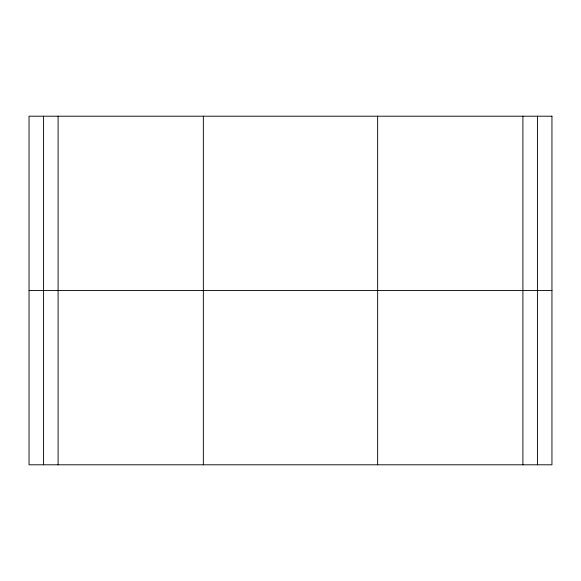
<?xml version="1.0" encoding="UTF-8"?>
<svg xmlns="http://www.w3.org/2000/svg" width="581" height="581" viewBox="0 0 581 581"><rect width="100%" height="100%" fill="white"/><g stroke="black" fill="none" stroke-linecap="round" stroke-linejoin="round"><path stroke-width="0.87" d="M29.05 290.5L551.95 290.5M537.425 116.2L537.425 464.8M522.9 116.2L522.9 464.8M377.65 116.2L377.65 464.8M203.35 116.2L203.35 464.8M58.1 116.2L58.1 464.8M43.575 116.2L43.575 464.8M551.95 116.2L29.05 116.2L29.05 464.8L551.95 464.8L551.95 116.2"/></g></svg>
